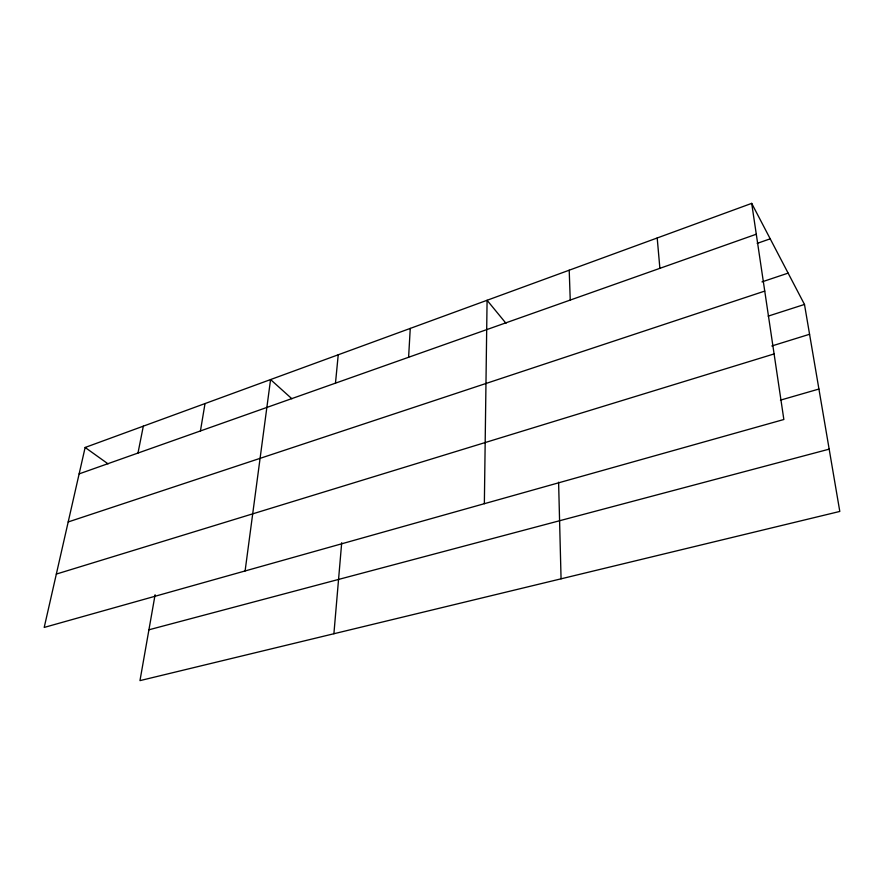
<?xml version="1.0" encoding="UTF-8"?>
<svg xmlns="http://www.w3.org/2000/svg" width="884" height="884" viewBox="0 0 884 884"><rect width="100%" height="100%" fill="white"/><g stroke="black" fill="none" stroke-linecap="round" stroke-linejoin="round"><path stroke-width="1.33" d="M484.355 503.692L487.084 300.284L505.991 323.301M408.607 357.269L410.253 328.417M333.898 633.74L341.699 542.732M335.478 383.148L338.229 354.793M245.1 570.954L270.57 379.567L291.897 398.772M200.436 430.95L205.011 403.579M155.098 594.755L139.97 680.625L839.8 511.438L804.484 304.45L751.698 203.375L85.14 447.47L44.2 627.43L783.854 419.502L751.698 203.375M137.981 453.061L143.318 426.165M79.129 473.879L756.284 234.216M757.201 243.376L770.207 238.824M761.975 281.885L788.119 273.123M68.201 521.947L764.748 291.09M768.163 316.129L804.484 304.45M771.809 345.987L809.567 334.274M56.333 574.081L774.097 353.932M780.439 400.143L818.916 389.037M148.921 629.795L829.17 449.149M85.14 447.47L108.036 463.846M657.199 237.984L659.884 268.338M569.208 270.206L570.246 300.063M558.6 482.211L561.064 578.821"/></g></svg>
